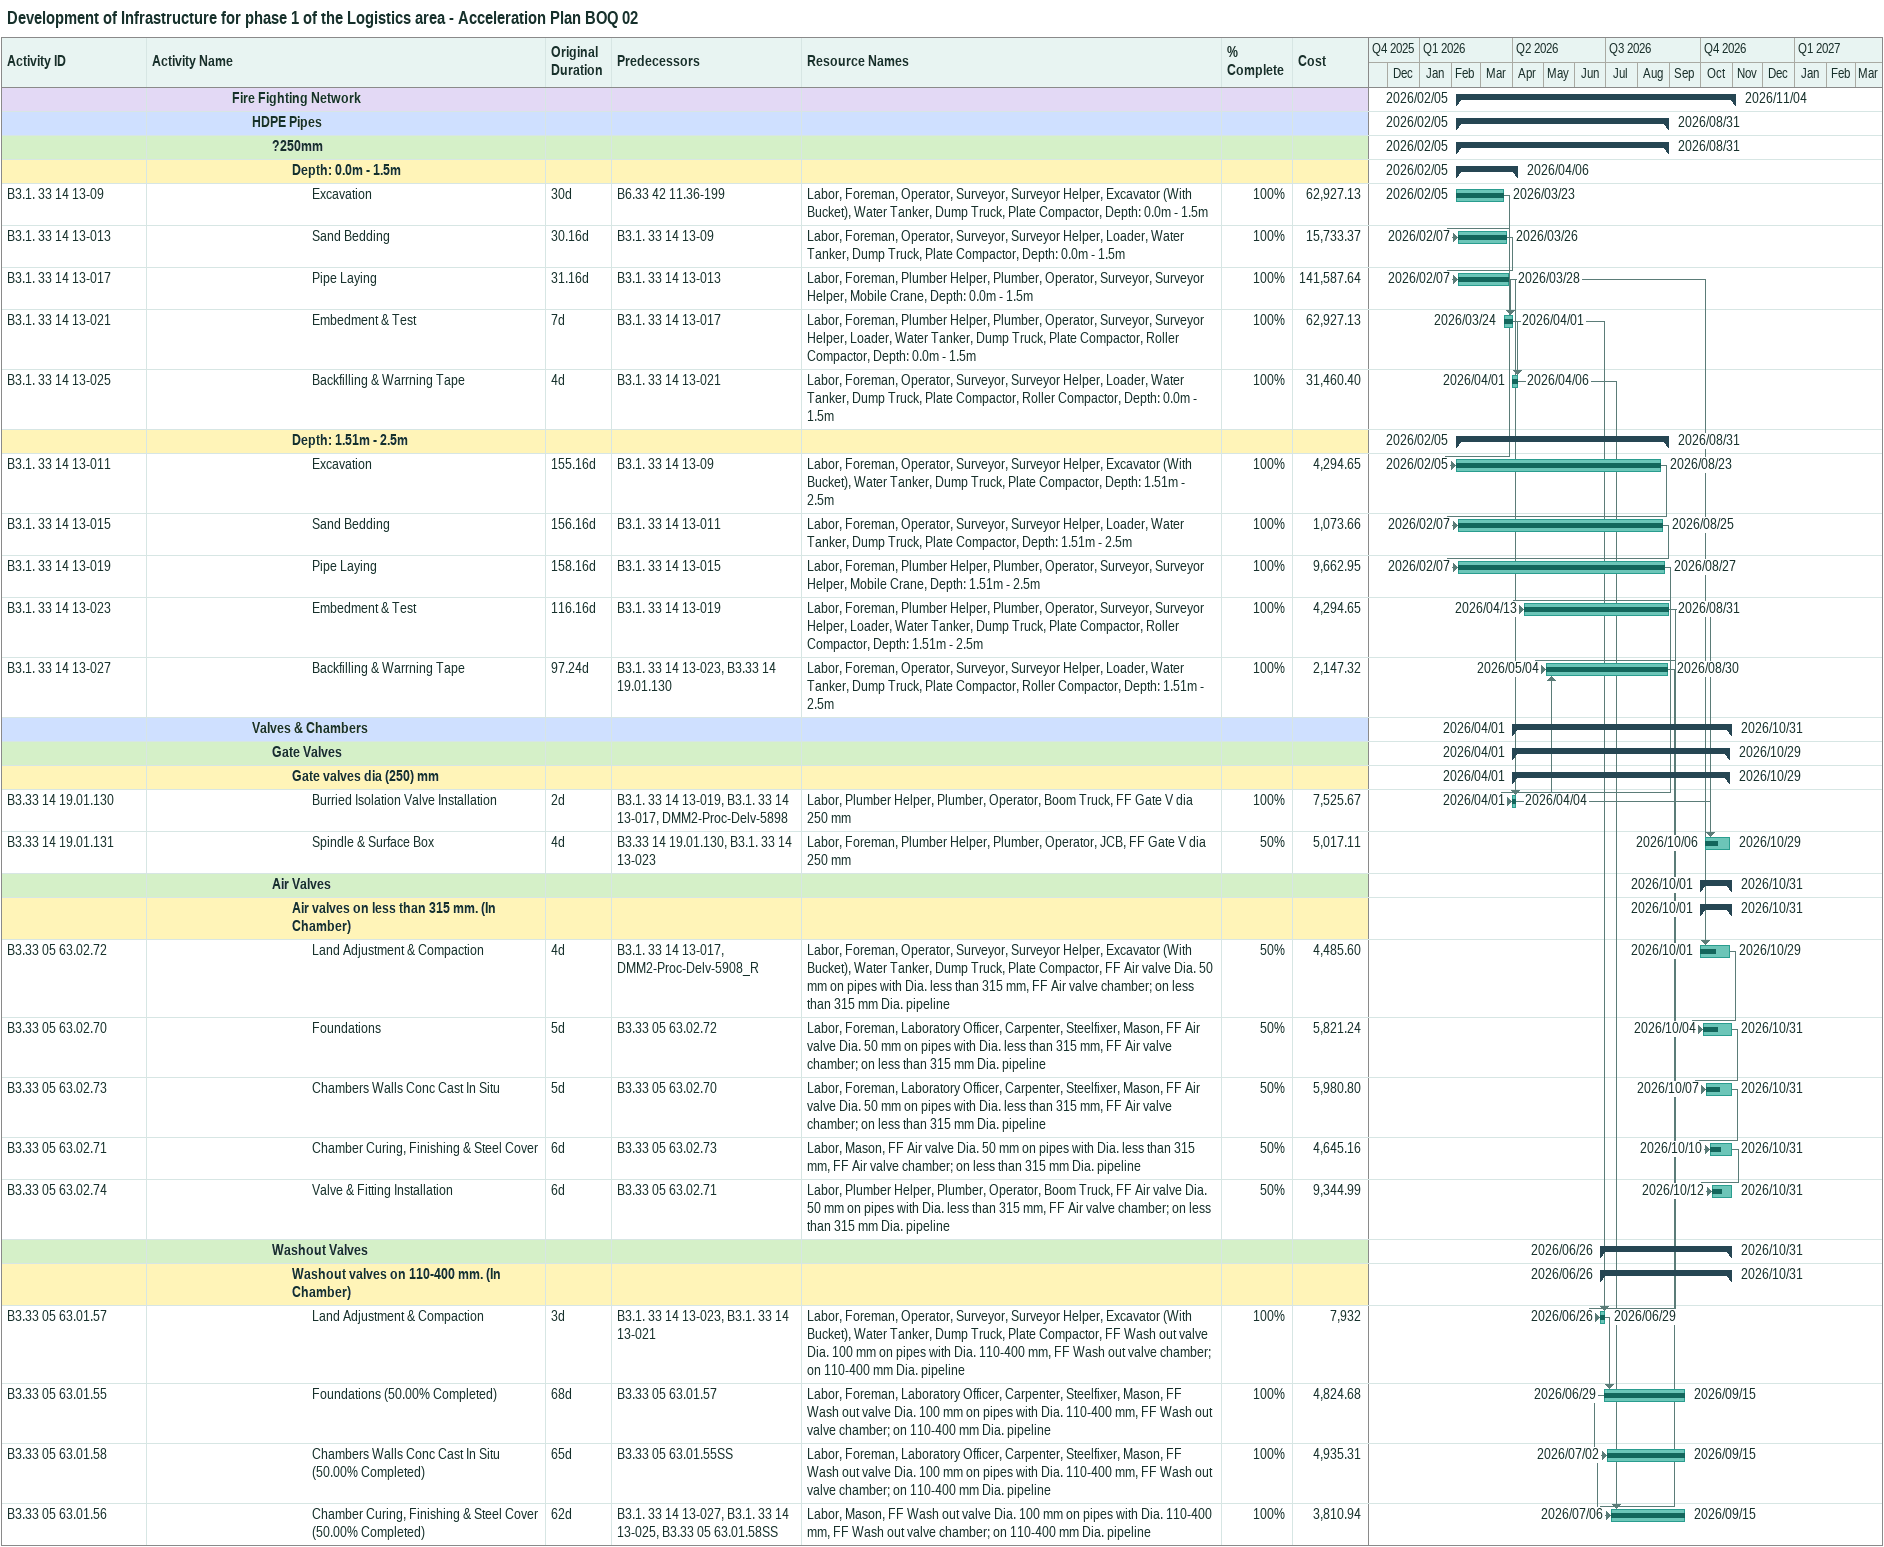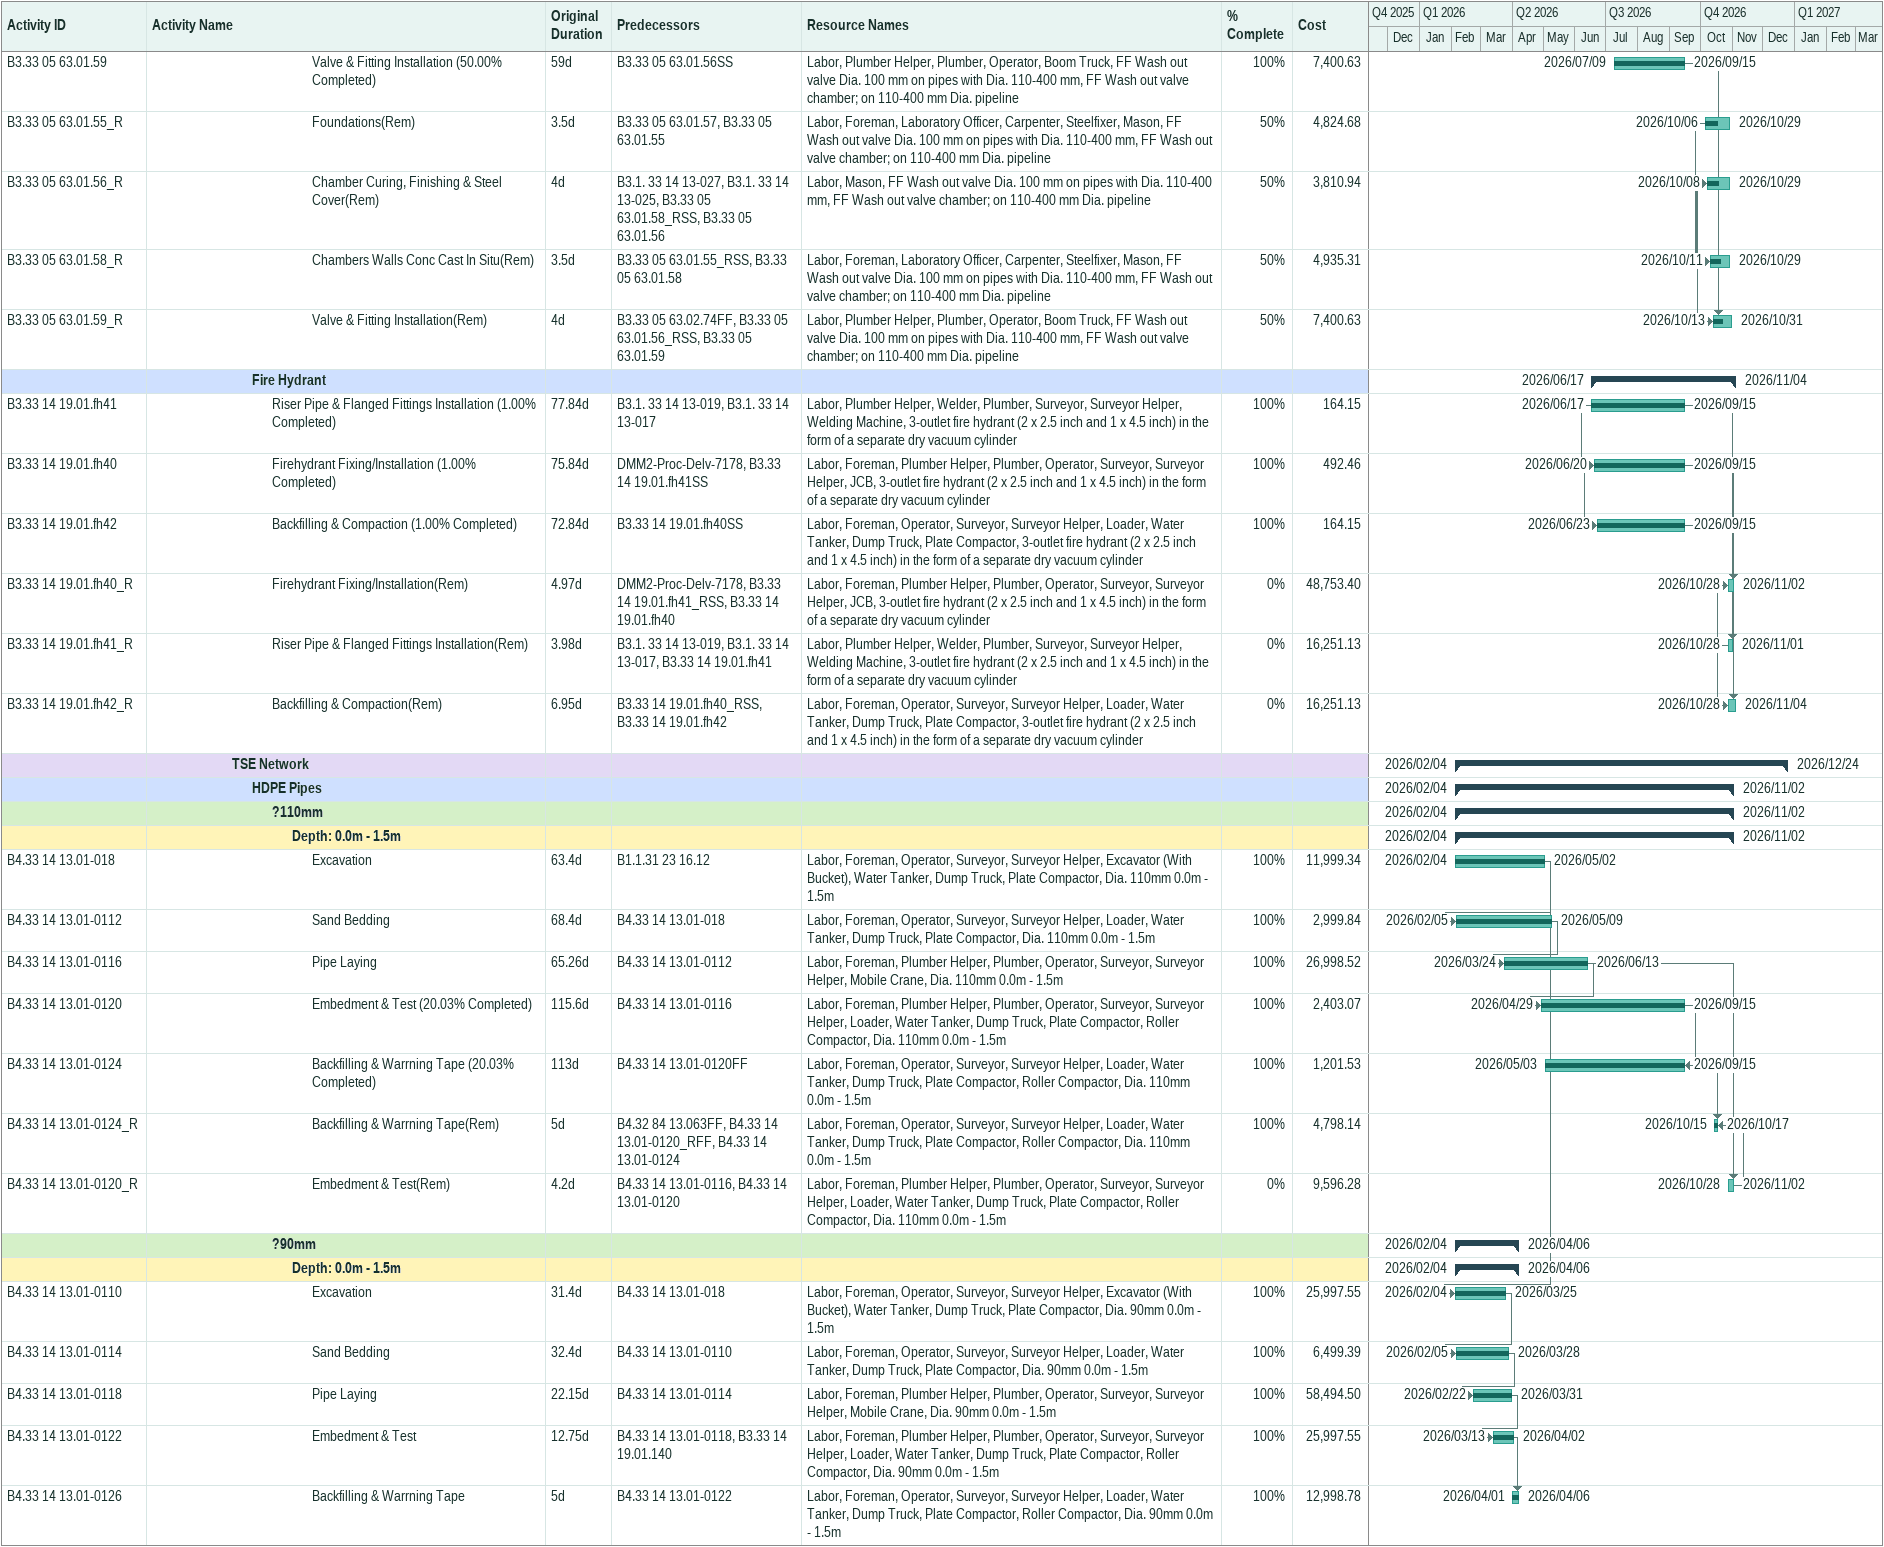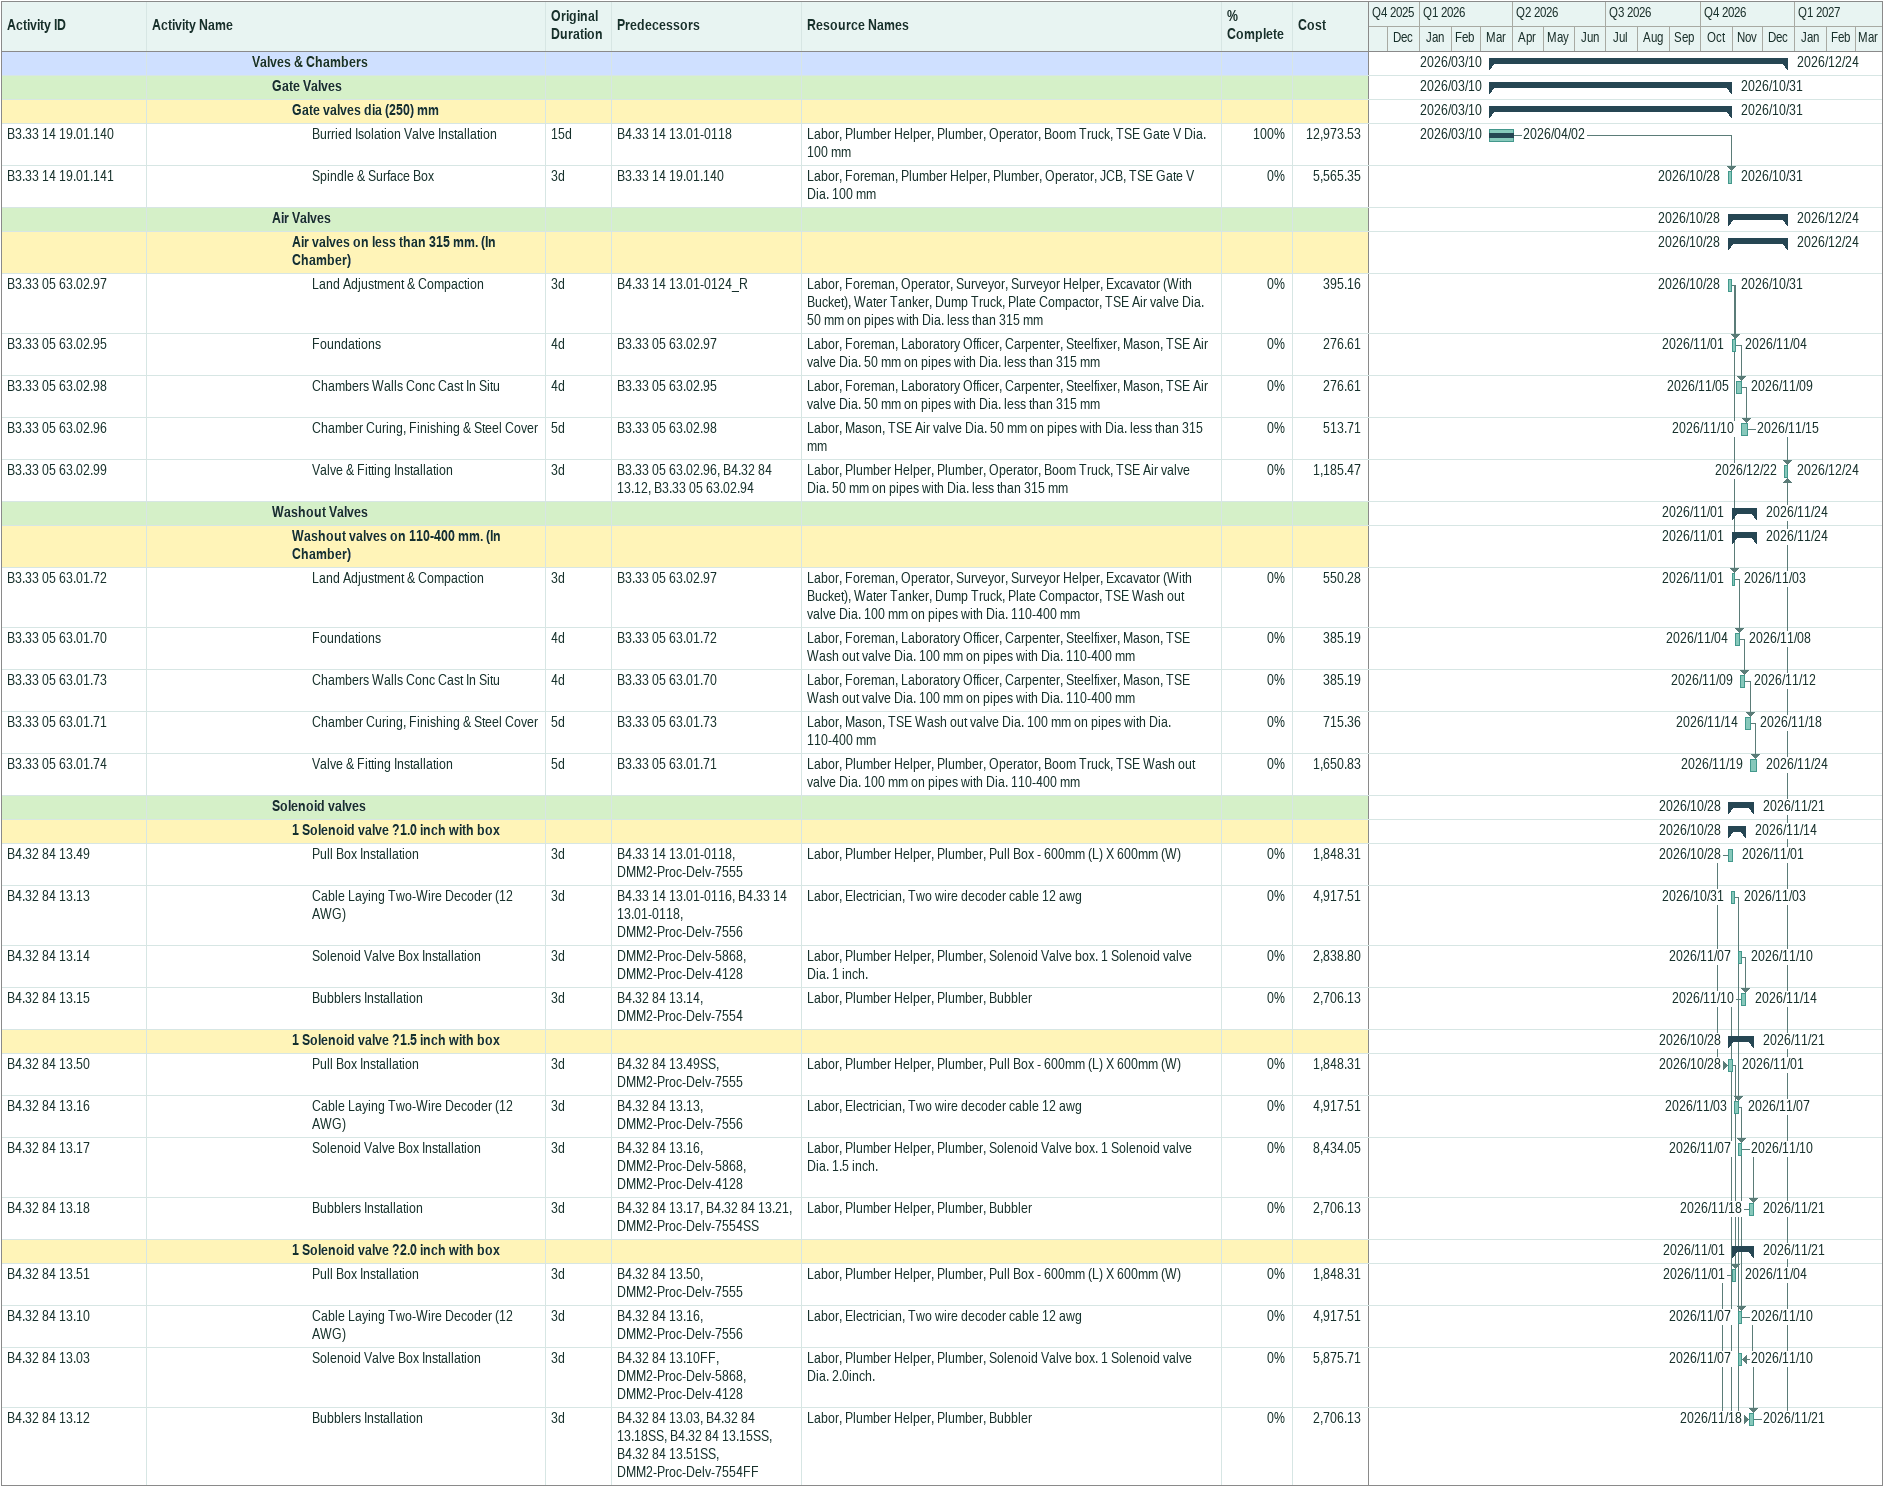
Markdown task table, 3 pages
Development of Infrastructure for phase 1 of the Logistics area - Acceleration Plan BOQ 02

| ID | Level | Task | Original duration | Start | Finish | Predecessors | Resources | % complete | Cost |
|---|---|---|---|---|---|---|---|---|---|
|  | 5 | **Fire Fighting Network** |  | 2026-02-05 | 2026-11-04 |  |  |  |  |
|  | 6 | **HDPE Pipes** |  | 2026-02-05 | 2026-08-31 |  |  |  |  |
|  | 7 | **?250mm** |  | 2026-02-05 | 2026-08-31 |  |  |  |  |
|  | 8 | **Depth: 0.0m - 1.5m** |  | 2026-02-05 | 2026-04-06 |  |  |  |  |
| B3.1. 33 14 13-09 | 9 | Excavation | 30d | 2026-02-05 | 2026-03-23 | B6.33 42 11.36-199 | Labor, Foreman, Operator, Surveyor, Surveyor Helper, Excavator (With Bucket), Water Tanker, Dump Truck, Plate Compactor, Depth: 0.0m - 1.5m | 100 | 62927.13 |
| B3.1. 33 14 13-013 | 9 | Sand Bedding | 30.16d | 2026-02-07 | 2026-03-26 | B3.1. 33 14 13-09 | Labor, Foreman, Operator, Surveyor, Surveyor Helper, Loader, Water Tanker, Dump Truck, Plate Compactor, Depth: 0.0m - 1.5m | 100 | 15733.37 |
| B3.1. 33 14 13-017 | 9 | Pipe Laying | 31.16d | 2026-02-07 | 2026-03-28 | B3.1. 33 14 13-013 | Labor, Foreman, Plumber Helper, Plumber, Operator, Surveyor, Surveyor Helper, Mobile Crane, Depth: 0.0m - 1.5m | 100 | 141587.64 |
| B3.1. 33 14 13-021 | 9 | Embedment & Test | 7d | 2026-03-24 | 2026-04-01 | B3.1. 33 14 13-017 | Labor, Foreman, Plumber Helper, Plumber, Operator, Surveyor, Surveyor Helper, Loader, Water Tanker, Dump Truck, Plate Compactor, Roller Compactor, Depth: 0.0m - 1.5m | 100 | 62927.13 |
| B3.1. 33 14 13-025 | 9 | Backfilling & Warrning Tape | 4d | 2026-04-01 | 2026-04-06 | B3.1. 33 14 13-021 | Labor, Foreman, Operator, Surveyor, Surveyor Helper, Loader, Water Tanker, Dump Truck, Plate Compactor, Roller Compactor, Depth: 0.0m - 1.5m | 100 | 31460.40 |
|  | 8 | **Depth: 1.51m - 2.5m** |  | 2026-02-05 | 2026-08-31 |  |  |  |  |
| B3.1. 33 14 13-011 | 9 | Excavation | 155.16d | 2026-02-05 | 2026-08-23 | B3.1. 33 14 13-09 | Labor, Foreman, Operator, Surveyor, Surveyor Helper, Excavator (With Bucket), Water Tanker, Dump Truck, Plate Compactor, Depth: 1.51m - 2.5m | 100 | 4294.65 |
| B3.1. 33 14 13-015 | 9 | Sand Bedding | 156.16d | 2026-02-07 | 2026-08-25 | B3.1. 33 14 13-011 | Labor, Foreman, Operator, Surveyor, Surveyor Helper, Loader, Water Tanker, Dump Truck, Plate Compactor, Depth: 1.51m - 2.5m | 100 | 1073.66 |
| B3.1. 33 14 13-019 | 9 | Pipe Laying | 158.16d | 2026-02-07 | 2026-08-27 | B3.1. 33 14 13-015 | Labor, Foreman, Plumber Helper, Plumber, Operator, Surveyor, Surveyor Helper, Mobile Crane, Depth: 1.51m - 2.5m | 100 | 9662.95 |
| B3.1. 33 14 13-023 | 9 | Embedment & Test | 116.16d | 2026-04-13 | 2026-08-31 | B3.1. 33 14 13-019 | Labor, Foreman, Plumber Helper, Plumber, Operator, Surveyor, Surveyor Helper, Loader, Water Tanker, Dump Truck, Plate Compactor, Roller Compactor, Depth: 1.51m - 2.5m | 100 | 4294.65 |
| B3.1. 33 14 13-027 | 9 | Backfilling & Warrning Tape | 97.24d | 2026-05-04 | 2026-08-30 | B3.1. 33 14 13-023, B3.33 14 19.01.130 | Labor, Foreman, Operator, Surveyor, Surveyor Helper, Loader, Water Tanker, Dump Truck, Plate Compactor, Roller Compactor, Depth: 1.51m - 2.5m | 100 | 2147.32 |
|  | 6 | **Valves & Chambers** |  | 2026-04-01 | 2026-10-31 |  |  |  |  |
|  | 7 | **Gate Valves** |  | 2026-04-01 | 2026-10-29 |  |  |  |  |
|  | 8 | **Gate valves dia (250) mm** |  | 2026-04-01 | 2026-10-29 |  |  |  |  |
| B3.33 14 19.01.130 | 9 | Burried Isolation Valve Installation | 2d | 2026-04-01 | 2026-04-04 | B3.1. 33 14 13-019, B3.1. 33 14 13-017, DMM2-Proc-Delv-5898 | Labor, Plumber Helper, Plumber, Operator, Boom Truck, FF Gate V dia 250 mm | 100 | 7525.67 |
| B3.33 14 19.01.131 | 9 | Spindle & Surface Box | 4d | 2026-10-06 | 2026-10-29 | B3.33 14 19.01.130, B3.1. 33 14 13-023 | Labor, Foreman, Plumber Helper, Plumber, Operator, JCB, FF Gate V dia 250 mm | 50 | 5017.11 |
|  | 7 | **Air Valves** |  | 2026-10-01 | 2026-10-31 |  |  |  |  |
|  | 8 | **Air valves on less than 315 mm. (In Chamber)** |  | 2026-10-01 | 2026-10-31 |  |  |  |  |
| B3.33 05 63.02.72 | 9 | Land Adjustment & Compaction | 4d | 2026-10-01 | 2026-10-29 | B3.1. 33 14 13-017, DMM2-Proc-Delv-5908_R | Labor, Foreman, Operator, Surveyor, Surveyor Helper, Excavator (With Bucket), Water Tanker, Dump Truck, Plate Compactor, FF Air valve Dia. 50 mm on pipes with Dia. less than 315 mm, FF Air valve chamber; on less than 315 mm Dia. pipeline | 50 | 4485.60 |
| B3.33 05 63.02.70 | 9 | Foundations | 5d | 2026-10-04 | 2026-10-31 | B3.33 05 63.02.72 | Labor, Foreman, Laboratory Officer, Carpenter, Steelfixer, Mason, FF Air valve Dia. 50 mm on pipes with Dia. less than 315 mm, FF Air valve chamber; on less than 315 mm Dia. pipeline | 50 | 5821.24 |
| B3.33 05 63.02.73 | 9 | Chambers Walls Conc Cast In Situ | 5d | 2026-10-07 | 2026-10-31 | B3.33 05 63.02.70 | Labor, Foreman, Laboratory Officer, Carpenter, Steelfixer, Mason, FF Air valve Dia. 50 mm on pipes with Dia. less than 315 mm, FF Air valve chamber; on less than 315 mm Dia. pipeline | 50 | 5980.80 |
| B3.33 05 63.02.71 | 9 | Chamber Curing, Finishing & Steel Cover | 6d | 2026-10-10 | 2026-10-31 | B3.33 05 63.02.73 | Labor, Mason, FF Air valve Dia. 50 mm on pipes with Dia. less than 315 mm, FF Air valve chamber; on less than 315 mm Dia. pipeline | 50 | 4645.16 |
| B3.33 05 63.02.74 | 9 | Valve & Fitting Installation | 6d | 2026-10-12 | 2026-10-31 | B3.33 05 63.02.71 | Labor, Plumber Helper, Plumber, Operator, Boom Truck, FF Air valve Dia. 50 mm on pipes with Dia. less than 315 mm, FF Air valve chamber; on less than 315 mm Dia. pipeline | 50 | 9344.99 |
|  | 7 | **Washout Valves** |  | 2026-06-26 | 2026-10-31 |  |  |  |  |
|  | 8 | **Washout valves on 110-400 mm. (In Chamber)** |  | 2026-06-26 | 2026-10-31 |  |  |  |  |
| B3.33 05 63.01.57 | 9 | Land Adjustment & Compaction | 3d | 2026-06-26 | 2026-06-29 | B3.1. 33 14 13-023, B3.1. 33 14 13-021 | Labor, Foreman, Operator, Surveyor, Surveyor Helper, Excavator (With Bucket), Water Tanker, Dump Truck, Plate Compactor, FF Wash out valve Dia. 100 mm on pipes with Dia. 110-400 mm, FF Wash out valve chamber; on 110-400 mm Dia. pipeline | 100 | 7932 |
| B3.33 05 63.01.55 | 9 | Foundations (50.00% Completed) | 68d | 2026-06-29 | 2026-09-15 | B3.33 05 63.01.57 | Labor, Foreman, Laboratory Officer, Carpenter, Steelfixer, Mason, FF Wash out valve Dia. 100 mm on pipes with Dia. 110-400 mm, FF Wash out valve chamber; on 110-400 mm Dia. pipeline | 100 | 4824.68 |
| B3.33 05 63.01.58 | 9 | Chambers Walls Conc Cast In Situ (50.00% Completed) | 65d | 2026-07-02 | 2026-09-15 | B3.33 05 63.01.55SS | Labor, Foreman, Laboratory Officer, Carpenter, Steelfixer, Mason, FF Wash out valve Dia. 100 mm on pipes with Dia. 110-400 mm, FF Wash out valve chamber; on 110-400 mm Dia. pipeline | 100 | 4935.31 |
| B3.33 05 63.01.56 | 9 | Chamber Curing, Finishing & Steel Cover (50.00% Completed) | 62d | 2026-07-06 | 2026-09-15 | B3.1. 33 14 13-027, B3.1. 33 14 13-025, B3.33 05 63.01.58SS | Labor, Mason, FF Wash out valve Dia. 100 mm on pipes with Dia. 110-400 mm, FF Wash out valve chamber; on 110-400 mm Dia. pipeline | 100 | 3810.94 |
| B3.33 05 63.01.59 | 9 | Valve & Fitting Installation (50.00% Completed) | 59d | 2026-07-09 | 2026-09-15 | B3.33 05 63.01.56SS | Labor, Plumber Helper, Plumber, Operator, Boom Truck, FF Wash out valve Dia. 100 mm on pipes with Dia. 110-400 mm, FF Wash out valve chamber; on 110-400 mm Dia. pipeline | 100 | 7400.63 |
| B3.33 05 63.01.55_R | 9 | Foundations(Rem) | 3.5d | 2026-10-06 | 2026-10-29 | B3.33 05 63.01.57, B3.33 05 63.01.55 | Labor, Foreman, Laboratory Officer, Carpenter, Steelfixer, Mason, FF Wash out valve Dia. 100 mm on pipes with Dia. 110-400 mm, FF Wash out valve chamber; on 110-400 mm Dia. pipeline | 50 | 4824.68 |
| B3.33 05 63.01.56_R | 9 | Chamber Curing, Finishing & Steel Cover(Rem) | 4d | 2026-10-08 | 2026-10-29 | B3.1. 33 14 13-027, B3.1. 33 14 13-025, B3.33 05 63.01.58_RSS, B3.33 05 63.01.56 | Labor, Mason, FF Wash out valve Dia. 100 mm on pipes with Dia. 110-400 mm, FF Wash out valve chamber; on 110-400 mm Dia. pipeline | 50 | 3810.94 |
| B3.33 05 63.01.58_R | 9 | Chambers Walls Conc Cast In Situ(Rem) | 3.5d | 2026-10-11 | 2026-10-29 | B3.33 05 63.01.55_RSS, B3.33 05 63.01.58 | Labor, Foreman, Laboratory Officer, Carpenter, Steelfixer, Mason, FF Wash out valve Dia. 100 mm on pipes with Dia. 110-400 mm, FF Wash out valve chamber; on 110-400 mm Dia. pipeline | 50 | 4935.31 |
| B3.33 05 63.01.59_R | 9 | Valve & Fitting Installation(Rem) | 4d | 2026-10-13 | 2026-10-31 | B3.33 05 63.02.74FF, B3.33 05 63.01.56_RSS, B3.33 05 63.01.59 | Labor, Plumber Helper, Plumber, Operator, Boom Truck, FF Wash out valve Dia. 100 mm on pipes with Dia. 110-400 mm, FF Wash out valve chamber; on 110-400 mm Dia. pipeline | 50 | 7400.63 |
|  | 6 | **Fire Hydrant** |  | 2026-06-17 | 2026-11-04 |  |  |  |  |
| B3.33 14 19.01.fh41 | 7 | Riser Pipe & Flanged Fittings Installation (1.00% Completed) | 77.84d | 2026-06-17 | 2026-09-15 | B3.1. 33 14 13-019, B3.1. 33 14 13-017 | Labor, Plumber Helper, Welder, Plumber, Surveyor, Surveyor Helper, Welding Machine, 3-outlet fire hydrant (2 x 2.5 inch and 1 x 4.5 inch) in the form of a separate dry vacuum cylinder | 100 | 164.15 |
| B3.33 14 19.01.fh40 | 7 | Firehydrant Fixing/Installation (1.00% Completed) | 75.84d | 2026-06-20 | 2026-09-15 | DMM2-Proc-Delv-7178, B3.33 14 19.01.fh41SS | Labor, Foreman, Plumber Helper, Plumber, Operator, Surveyor, Surveyor Helper, JCB, 3-outlet fire hydrant (2 x 2.5 inch and 1 x 4.5 inch) in the form of a separate dry vacuum cylinder | 100 | 492.46 |
| B3.33 14 19.01.fh42 | 7 | Backfilling & Compaction (1.00% Completed) | 72.84d | 2026-06-23 | 2026-09-15 | B3.33 14 19.01.fh40SS | Labor, Foreman, Operator, Surveyor, Surveyor Helper, Loader, Water Tanker, Dump Truck, Plate Compactor, 3-outlet fire hydrant (2 x 2.5 inch and 1 x 4.5 inch) in the form of a separate dry vacuum cylinder | 100 | 164.15 |
| B3.33 14 19.01.fh40_R | 7 | Firehydrant Fixing/Installation(Rem) | 4.97d | 2026-10-28 | 2026-11-02 | DMM2-Proc-Delv-7178, B3.33 14 19.01.fh41_RSS, B3.33 14 19.01.fh40 | Labor, Foreman, Plumber Helper, Plumber, Operator, Surveyor, Surveyor Helper, JCB, 3-outlet fire hydrant (2 x 2.5 inch and 1 x 4.5 inch) in the form of a separate dry vacuum cylinder | 0 | 48753.40 |
| B3.33 14 19.01.fh41_R | 7 | Riser Pipe & Flanged Fittings Installation(Rem) | 3.98d | 2026-10-28 | 2026-11-01 | B3.1. 33 14 13-019, B3.1. 33 14 13-017, B3.33 14 19.01.fh41 | Labor, Plumber Helper, Welder, Plumber, Surveyor, Surveyor Helper, Welding Machine, 3-outlet fire hydrant (2 x 2.5 inch and 1 x 4.5 inch) in the form of a separate dry vacuum cylinder | 0 | 16251.13 |
| B3.33 14 19.01.fh42_R | 7 | Backfilling & Compaction(Rem) | 6.95d | 2026-10-28 | 2026-11-04 | B3.33 14 19.01.fh40_RSS, B3.33 14 19.01.fh42 | Labor, Foreman, Operator, Surveyor, Surveyor Helper, Loader, Water Tanker, Dump Truck, Plate Compactor, 3-outlet fire hydrant (2 x 2.5 inch and 1 x 4.5 inch) in the form of a separate dry vacuum cylinder | 0 | 16251.13 |
|  | 5 | **TSE Network** |  | 2026-02-04 | 2026-12-24 |  |  |  |  |
|  | 6 | **HDPE Pipes** |  | 2026-02-04 | 2026-11-02 |  |  |  |  |
|  | 7 | **?110mm** |  | 2026-02-04 | 2026-11-02 |  |  |  |  |
|  | 8 | **Depth: 0.0m - 1.5m** |  | 2026-02-04 | 2026-11-02 |  |  |  |  |
| B4.33 14 13.01-018 | 9 | Excavation | 63.4d | 2026-02-04 | 2026-05-02 | B1.1.31 23 16.12 | Labor, Foreman, Operator, Surveyor, Surveyor Helper, Excavator (With Bucket), Water Tanker, Dump Truck, Plate Compactor, Dia. 110mm 0.0m - 1.5m | 100 | 11999.34 |
| B4.33 14 13.01-0112 | 9 | Sand Bedding | 68.4d | 2026-02-05 | 2026-05-09 | B4.33 14 13.01-018 | Labor, Foreman, Operator, Surveyor, Surveyor Helper, Loader, Water Tanker, Dump Truck, Plate Compactor, Dia. 110mm 0.0m - 1.5m | 100 | 2999.84 |
| B4.33 14 13.01-0116 | 9 | Pipe Laying | 65.26d | 2026-03-24 | 2026-06-13 | B4.33 14 13.01-0112 | Labor, Foreman, Plumber Helper, Plumber, Operator, Surveyor, Surveyor Helper, Mobile Crane, Dia. 110mm 0.0m - 1.5m | 100 | 26998.52 |
| B4.33 14 13.01-0120 | 9 | Embedment & Test (20.03% Completed) | 115.6d | 2026-04-29 | 2026-09-15 | B4.33 14 13.01-0116 | Labor, Foreman, Plumber Helper, Plumber, Operator, Surveyor, Surveyor Helper, Loader, Water Tanker, Dump Truck, Plate Compactor, Roller Compactor, Dia. 110mm 0.0m - 1.5m | 100 | 2403.07 |
| B4.33 14 13.01-0124 | 9 | Backfilling & Warrning Tape (20.03% Completed) | 113d | 2026-05-03 | 2026-09-15 | B4.33 14 13.01-0120FF | Labor, Foreman, Operator, Surveyor, Surveyor Helper, Loader, Water Tanker, Dump Truck, Plate Compactor, Roller Compactor, Dia. 110mm 0.0m - 1.5m | 100 | 1201.53 |
| B4.33 14 13.01-0124_R | 9 | Backfilling & Warrning Tape(Rem) | 5d | 2026-10-15 | 2026-10-17 | B4.32 84 13.063FF, B4.33 14 13.01-0120_RFF, B4.33 14 13.01-0124 | Labor, Foreman, Operator, Surveyor, Surveyor Helper, Loader, Water Tanker, Dump Truck, Plate Compactor, Roller Compactor, Dia. 110mm 0.0m - 1.5m | 100 | 4798.14 |
| B4.33 14 13.01-0120_R | 9 | Embedment & Test(Rem) | 4.2d | 2026-10-28 | 2026-11-02 | B4.33 14 13.01-0116, B4.33 14 13.01-0120 | Labor, Foreman, Plumber Helper, Plumber, Operator, Surveyor, Surveyor Helper, Loader, Water Tanker, Dump Truck, Plate Compactor, Roller Compactor, Dia. 110mm 0.0m - 1.5m | 0 | 9596.28 |
|  | 7 | **?90mm** |  | 2026-02-04 | 2026-04-06 |  |  |  |  |
|  | 8 | **Depth: 0.0m - 1.5m** |  | 2026-02-04 | 2026-04-06 |  |  |  |  |
| B4.33 14 13.01-0110 | 9 | Excavation | 31.4d | 2026-02-04 | 2026-03-25 | B4.33 14 13.01-018 | Labor, Foreman, Operator, Surveyor, Surveyor Helper, Excavator (With Bucket), Water Tanker, Dump Truck, Plate Compactor, Dia. 90mm 0.0m - 1.5m | 100 | 25997.55 |
| B4.33 14 13.01-0114 | 9 | Sand Bedding | 32.4d | 2026-02-05 | 2026-03-28 | B4.33 14 13.01-0110 | Labor, Foreman, Operator, Surveyor, Surveyor Helper, Loader, Water Tanker, Dump Truck, Plate Compactor, Dia. 90mm 0.0m - 1.5m | 100 | 6499.39 |
| B4.33 14 13.01-0118 | 9 | Pipe Laying | 22.15d | 2026-02-22 | 2026-03-31 | B4.33 14 13.01-0114 | Labor, Foreman, Plumber Helper, Plumber, Operator, Surveyor, Surveyor Helper, Mobile Crane, Dia. 90mm 0.0m - 1.5m | 100 | 58494.50 |
| B4.33 14 13.01-0122 | 9 | Embedment & Test | 12.75d | 2026-03-13 | 2026-04-02 | B4.33 14 13.01-0118, B3.33 14 19.01.140 | Labor, Foreman, Plumber Helper, Plumber, Operator, Surveyor, Surveyor Helper, Loader, Water Tanker, Dump Truck, Plate Compactor, Roller Compactor, Dia. 90mm 0.0m - 1.5m | 100 | 25997.55 |
| B4.33 14 13.01-0126 | 9 | Backfilling & Warrning Tape | 5d | 2026-04-01 | 2026-04-06 | B4.33 14 13.01-0122 | Labor, Foreman, Operator, Surveyor, Surveyor Helper, Loader, Water Tanker, Dump Truck, Plate Compactor, Roller Compactor, Dia. 90mm 0.0m - 1.5m | 100 | 12998.78 |
|  | 6 | **Valves & Chambers** |  | 2026-03-10 | 2026-12-24 |  |  |  |  |
|  | 7 | **Gate Valves** |  | 2026-03-10 | 2026-10-31 |  |  |  |  |
|  | 8 | **Gate valves dia (250) mm** |  | 2026-03-10 | 2026-10-31 |  |  |  |  |
| B3.33 14 19.01.140 | 9 | Burried Isolation Valve Installation | 15d | 2026-03-10 | 2026-04-02 | B4.33 14 13.01-0118 | Labor, Plumber Helper, Plumber, Operator, Boom Truck, TSE Gate V Dia. 100 mm | 100 | 12973.53 |
| B3.33 14 19.01.141 | 9 | Spindle & Surface Box | 3d | 2026-10-28 | 2026-10-31 | B3.33 14 19.01.140 | Labor, Foreman, Plumber Helper, Plumber, Operator, JCB, TSE Gate V Dia. 100 mm | 0 | 5565.35 |
|  | 7 | **Air Valves** |  | 2026-10-28 | 2026-12-24 |  |  |  |  |
|  | 8 | **Air valves on less than 315 mm. (In Chamber)** |  | 2026-10-28 | 2026-12-24 |  |  |  |  |
| B3.33 05 63.02.97 | 9 | Land Adjustment & Compaction | 3d | 2026-10-28 | 2026-10-31 | B4.33 14 13.01-0124_R | Labor, Foreman, Operator, Surveyor, Surveyor Helper, Excavator (With Bucket), Water Tanker, Dump Truck, Plate Compactor, TSE Air valve Dia. 50 mm on pipes with Dia. less than 315 mm | 0 | 395.16 |
| B3.33 05 63.02.95 | 9 | Foundations | 4d | 2026-11-01 | 2026-11-04 | B3.33 05 63.02.97 | Labor, Foreman, Laboratory Officer, Carpenter, Steelfixer, Mason, TSE Air valve Dia. 50 mm on pipes with Dia. less than 315 mm | 0 | 276.61 |
| B3.33 05 63.02.98 | 9 | Chambers Walls Conc Cast In Situ | 4d | 2026-11-05 | 2026-11-09 | B3.33 05 63.02.95 | Labor, Foreman, Laboratory Officer, Carpenter, Steelfixer, Mason, TSE Air valve Dia. 50 mm on pipes with Dia. less than 315 mm | 0 | 276.61 |
| B3.33 05 63.02.96 | 9 | Chamber Curing, Finishing & Steel Cover | 5d | 2026-11-10 | 2026-11-15 | B3.33 05 63.02.98 | Labor, Mason, TSE Air valve Dia. 50 mm on pipes with Dia. less than 315 mm | 0 | 513.71 |
| B3.33 05 63.02.99 | 9 | Valve & Fitting Installation | 3d | 2026-12-22 | 2026-12-24 | B3.33 05 63.02.96, B4.32 84 13.12, B3.33 05 63.02.94 | Labor, Plumber Helper, Plumber, Operator, Boom Truck, TSE Air valve Dia. 50 mm on pipes with Dia. less than 315 mm | 0 | 1185.47 |
|  | 7 | **Washout Valves** |  | 2026-11-01 | 2026-11-24 |  |  |  |  |
|  | 8 | **Washout valves on 110-400 mm. (In Chamber)** |  | 2026-11-01 | 2026-11-24 |  |  |  |  |
| B3.33 05 63.01.72 | 9 | Land Adjustment & Compaction | 3d | 2026-11-01 | 2026-11-03 | B3.33 05 63.02.97 | Labor, Foreman, Operator, Surveyor, Surveyor Helper, Excavator (With Bucket), Water Tanker, Dump Truck, Plate Compactor, TSE Wash out valve Dia. 100 mm on pipes with Dia. 110-400 mm | 0 | 550.28 |
| B3.33 05 63.01.70 | 9 | Foundations | 4d | 2026-11-04 | 2026-11-08 | B3.33 05 63.01.72 | Labor, Foreman, Laboratory Officer, Carpenter, Steelfixer, Mason, TSE Wash out valve Dia. 100 mm on pipes with Dia. 110-400 mm | 0 | 385.19 |
| B3.33 05 63.01.73 | 9 | Chambers Walls Conc Cast In Situ | 4d | 2026-11-09 | 2026-11-12 | B3.33 05 63.01.70 | Labor, Foreman, Laboratory Officer, Carpenter, Steelfixer, Mason, TSE Wash out valve Dia. 100 mm on pipes with Dia. 110-400 mm | 0 | 385.19 |
| B3.33 05 63.01.71 | 9 | Chamber Curing, Finishing & Steel Cover | 5d | 2026-11-14 | 2026-11-18 | B3.33 05 63.01.73 | Labor, Mason, TSE Wash out valve Dia. 100 mm on pipes with Dia. 110-400 mm | 0 | 715.36 |
| B3.33 05 63.01.74 | 9 | Valve & Fitting Installation | 5d | 2026-11-19 | 2026-11-24 | B3.33 05 63.01.71 | Labor, Plumber Helper, Plumber, Operator, Boom Truck, TSE Wash out valve Dia. 100 mm on pipes with Dia. 110-400 mm | 0 | 1650.83 |
|  | 7 | **Solenoid valves** |  | 2026-10-28 | 2026-11-21 |  |  |  |  |
|  | 8 | **1 Solenoid valve ?1.0 inch with box** |  | 2026-10-28 | 2026-11-14 |  |  |  |  |
| B4.32 84 13.49 | 9 | Pull Box Installation | 3d | 2026-10-28 | 2026-11-01 | B4.33 14 13.01-0118, DMM2-Proc-Delv-7555 | Labor, Plumber Helper, Plumber, Pull Box - 600mm (L) X 600mm (W) | 0 | 1848.31 |
| B4.32 84 13.13 | 9 | Cable Laying Two-Wire Decoder (12 AWG) | 3d | 2026-10-31 | 2026-11-03 | B4.33 14 13.01-0116, B4.33 14 13.01-0118, DMM2-Proc-Delv-7556 | Labor, Electrician, Two wire decoder cable 12 awg | 0 | 4917.51 |
| B4.32 84 13.14 | 9 | Solenoid Valve Box Installation | 3d | 2026-11-07 | 2026-11-10 | DMM2-Proc-Delv-5868, DMM2-Proc-Delv-4128 | Labor, Plumber Helper, Plumber, Solenoid Valve box. 1 Solenoid valve Dia. 1 inch. | 0 | 2838.80 |
| B4.32 84 13.15 | 9 | Bubblers Installation | 3d | 2026-11-10 | 2026-11-14 | B4.32 84 13.14, DMM2-Proc-Delv-7554 | Labor, Plumber Helper, Plumber, Bubbler | 0 | 2706.13 |
|  | 8 | **1 Solenoid valve ?1.5 inch with box** |  | 2026-10-28 | 2026-11-21 |  |  |  |  |
| B4.32 84 13.50 | 9 | Pull Box Installation | 3d | 2026-10-28 | 2026-11-01 | B4.32 84 13.49SS, DMM2-Proc-Delv-7555 | Labor, Plumber Helper, Plumber, Pull Box - 600mm (L) X 600mm (W) | 0 | 1848.31 |
| B4.32 84 13.16 | 9 | Cable Laying Two-Wire Decoder (12 AWG) | 3d | 2026-11-03 | 2026-11-07 | B4.32 84 13.13, DMM2-Proc-Delv-7556 | Labor, Electrician, Two wire decoder cable 12 awg | 0 | 4917.51 |
| B4.32 84 13.17 | 9 | Solenoid Valve Box Installation | 3d | 2026-11-07 | 2026-11-10 | B4.32 84 13.16, DMM2-Proc-Delv-5868, DMM2-Proc-Delv-4128 | Labor, Plumber Helper, Plumber, Solenoid Valve box. 1 Solenoid valve Dia. 1.5 inch. | 0 | 8434.05 |
| B4.32 84 13.18 | 9 | Bubblers Installation | 3d | 2026-11-18 | 2026-11-21 | B4.32 84 13.17, B4.32 84 13.21, DMM2-Proc-Delv-7554SS | Labor, Plumber Helper, Plumber, Bubbler | 0 | 2706.13 |
|  | 8 | **1 Solenoid valve ?2.0 inch with box** |  | 2026-11-01 | 2026-11-21 |  |  |  |  |
| B4.32 84 13.51 | 9 | Pull Box Installation | 3d | 2026-11-01 | 2026-11-04 | B4.32 84 13.50, DMM2-Proc-Delv-7555 | Labor, Plumber Helper, Plumber, Pull Box - 600mm (L) X 600mm (W) | 0 | 1848.31 |
| B4.32 84 13.10 | 9 | Cable Laying Two-Wire Decoder (12 AWG) | 3d | 2026-11-07 | 2026-11-10 | B4.32 84 13.16, DMM2-Proc-Delv-7556 | Labor, Electrician, Two wire decoder cable 12 awg | 0 | 4917.51 |
| B4.32 84 13.03 | 9 | Solenoid Valve Box Installation | 3d | 2026-11-07 | 2026-11-10 | B4.32 84 13.10FF, DMM2-Proc-Delv-5868, DMM2-Proc-Delv-4128 | Labor, Plumber Helper, Plumber, Solenoid Valve box. 1 Solenoid valve Dia. 2.0inch. | 0 | 5875.71 |
| B4.32 84 13.12 | 9 | Bubblers Installation | 3d | 2026-11-18 | 2026-11-21 | B4.32 84 13.03, B4.32 84 13.18SS, B4.32 84 13.15SS, B4.32 84 13.51SS, DMM2-Proc-Delv-7554FF | Labor, Plumber Helper, Plumber, Bubbler | 0 | 2706.13 |
